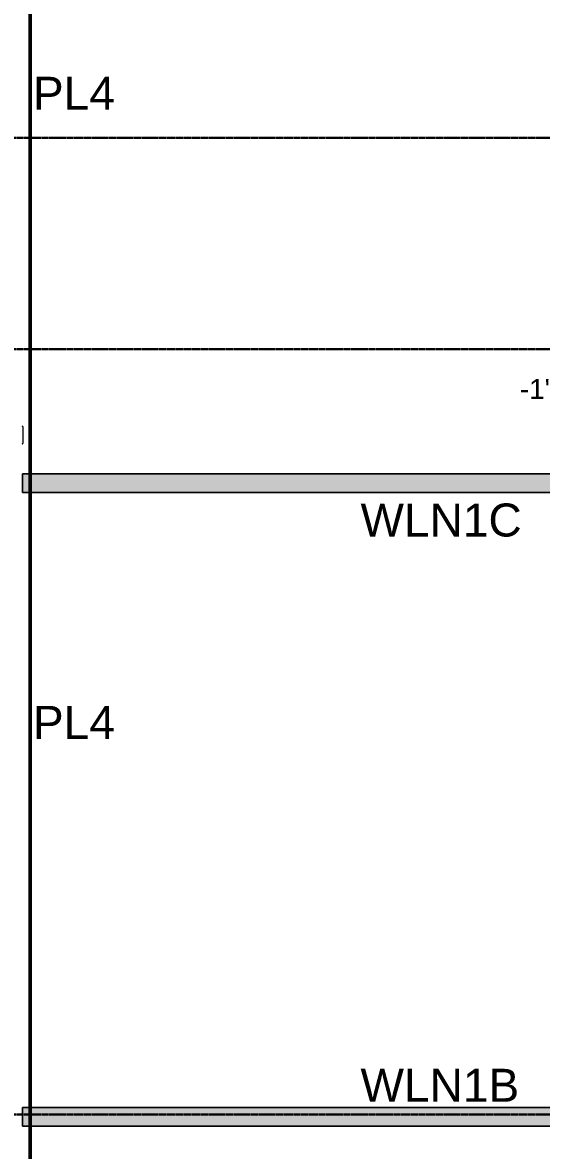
# Model space of a CAD drawing. Header units: inches. Extents: x -4126 to -1814, y 9773 to 12338.
# Drawn here: x -3823 to -3587, y 10823 to 11336 of the extents above; entities that cross this region are included whole.
import ezdxf

# ---------------------------------------------------------------- set-up
doc = ezdxf.new("R2010")
doc.units = ezdxf.units.IN
doc.header["$MEASUREMENT"] = 0
doc.linetypes.add('Grid Line 1_2_', pattern=[0.875, 0.5, -0.125, 0.125, -0.125])
for name, color, linetype, lineweight in [('G-ANNO-DIMS', 111, 'Continuous', 9), ('I-WALL', 2, 'Continuous', 13), ('S-COLS', 52, 'Continuous', 9), ('S-FNDN', 32, 'Continuous', 13), ('S-GRID', 1, 'Continuous', 9)]:
    doc.layers.add(name, color=color, linetype=linetype, lineweight=lineweight)
doc.layers.add('loads', color=1, linetype='Continuous')
doc.styles.add('Arial', font='arial.ttf', dxfattribs={"height": 18})
doc.styles.add('Arial_2', font='arial.ttf', dxfattribs={"height": 9.070866})

# ---------------------------------------------------------------- blocks, each defined once
blk = doc.blocks.new('CTR - 1st Phase - Common Walls_rvt-1-FRAMING PLAN - 1ST FLOOR')
at = {"layer": 'I-WALL', "lineweight": 5, "transparency": 33554585}
for points in [[(-3819.32, 11121.94), (-3819.32, 11130.44), (-3822.72, 11130.44), (-3822.72, 11121.94)], [(-3819.32, 11121.94), (-3493.32, 11121.94), (-3493.32, 11130.44), (-3819.32, 11130.44), (-3819.32, 11122.1)], [(-3819.32, 10833.94), (-3819.32, 10842.44), (-3822.72, 10842.44), (-3822.72, 10833.94)], [(-3495.32, 10833.94), (-3495.32, 10839.17), (-3493.32, 10839.17), (-3493.32, 10842.44), (-3819.32, 10842.44), (-3819.32, 10833.94), (-3531.71, 10833.94)]]:
    blk.add_hatch(color=8, dxfattribs=at).paths.add_polyline_path(points, flags=0)
at = {"layer": 'I-WALL', "color": 253}
for p, q in [((-3822.72, 11130.44), (-3819.32, 11130.44)), ((-3822.72, 11130.44), (-3822.72, 11121.94)), ((-3819.32, 11130.44), (-3638.7, 11130.44)), ((-3638.7, 11130.44), (-3633.95, 11130.44)), ((-3633.95, 11130.44), (-3493.32, 11130.44)), ((-3819.32, 11121.94), (-3822.72, 11121.94)), ((-3493.32, 11121.94), (-3819.32, 11121.94)), ((-3822.72, 10842.44), (-3819.32, 10842.44)), ((-3822.72, 10842.44), (-3822.72, 10833.94)), ((-3819.32, 10842.44), (-3493.32, 10842.44)), ((-3819.32, 10833.94), (-3822.72, 10833.94)), ((-3495.32, 10833.94), (-3819.32, 10833.94))]:
    blk.add_line(p, q, dxfattribs=at)
at = {"layer": 'I-WALL', "color": 9}
for p, q in [((-3819.32, 11130.44), (-3822.72, 11130.44)), ((-3822.72, 11121.94), (-3822.72, 11130.44)), ((-3638.7, 11130.44), (-3819.32, 11130.44)), ((-3633.95, 11130.44), (-3638.7, 11130.44)), ((-3493.32, 11130.44), (-3633.95, 11130.44)), ((-3822.72, 11121.94), (-3819.32, 11121.94)), ((-3819.32, 11121.94), (-3493.32, 11121.94)), ((-3819.32, 10842.44), (-3822.72, 10842.44)), ((-3822.72, 10833.94), (-3822.72, 10842.44)), ((-3493.32, 10842.44), (-3819.32, 10842.44)), ((-3822.72, 10833.94), (-3819.32, 10833.94)), ((-3819.32, 10833.94), (-3495.32, 10833.94))]:
    blk.add_line(p, q, dxfattribs=at)

msp = doc.modelspace()

# ---------------------------------------------------------------- hatches: boundary and pattern name
at = {"layer": 'S-COLS', "lineweight": 5, "transparency": 33554483}
msp.add_hatch(color=256, dxfattribs=at).paths.add_polyline_path([(-3823.199, 11144.153), (-3822.771, 11144.194), (-3822.724, 11144.224), (-3822.62, 11144.327), (-3822.574, 11144.501), (-3822.614, 11151.956), (-3822.62, 11151.979), (-3822.771, 11152.113), (-3822.922, 11152.153), (-3823.199, 11152.153), (-3823.199, 11151.979), (-3822.835, 11151.956), (-3822.771, 11151.892), (-3822.748, 11151.805), (-3822.771, 11144.414), (-3822.835, 11144.351), (-3822.922, 11144.327), (-3823.199, 11144.321), (-3823.199, 11144.253)], flags=0)

# ---------------------------------------------------------------- linework, layer by layer
at = {"layer": 'S-COLS'}
msp.add_line((-3822.574, 11151.805), (-3822.574, 11144.501), dxfattribs=at)
msp.add_line((-3822.574, 11151.805), (-3822.574, 11144.501), dxfattribs=at)
for centre, start, end in [((-3822.922, 11151.805), 0, 90), ((-3822.922, 11151.805), 30, 60), ((-3822.922, 11151.805), 0, 30), ((-3822.922, 11144.501), 270, 0), ((-3822.922, 11144.501), 270, 330), ((-3822.922, 11144.501), 330, 0)]:
    msp.add_arc(centre, 0.348, start, end, dxfattribs=at)
at = {"layer": 'S-FNDN', "lineweight": 50}
msp.add_line((-3819.324, 11542.989), (-3819.324, 9901.189), dxfattribs=at)
at = {"layer": 'S-GRID', "linetype": 'Grid Line 1_2_', "lineweight": 30}
for p, q in [((-1814.206, 11283.189), (-4076.95, 11283.189)), ((-1814.206, 11187.189), (-4076.95, 11187.189)), ((-1814.206, 10839.189), (-4076.95, 10839.189))]:
    msp.add_line(p, q, dxfattribs=at)

# ---------------------------------------------------------------- block references
at = {"lineweight": 5}
msp.add_blockref('CTR - 1st Phase - Common Walls_rvt-1-FRAMING PLAN - 1ST FLOOR', (0, 0), dxfattribs=at)

# ---------------------------------------------------------------- texts
at = {"layer": 'loads', "char_height": 15, "width": 31, "attachment_point": 1, "style": 'Arial'}
for s, insert in [('PL4', (-3818, 11311)), ('WLN1C', (-3669, 11117)), ('PL4', (-3818, 11024.986)), ('WLN1B', (-3669, 10860))]:
    msp.add_mtext(s, dxfattribs=dict(at, insert=insert))

# ---------------------------------------------------------------- next in the draw order: texts
at = {"layer": 'G-ANNO-DIMS', "insert": (-3596.517, 11173.618), "char_height": 9.07087, "width": 62.85656, "attachment_point": 1, "line_spacing_factor": 0.941778, "style": 'Arial_2', "bg_fill": 3, "box_fill_scale": 1.25, "bg_fill_color": 256, "bg_fill_true_color": 13158600, "bg_fill_transparency": 0}
msp.add_mtext('-1\' - 3" -B', dxfattribs=at)

doc.saveas('drawing.dxf')
